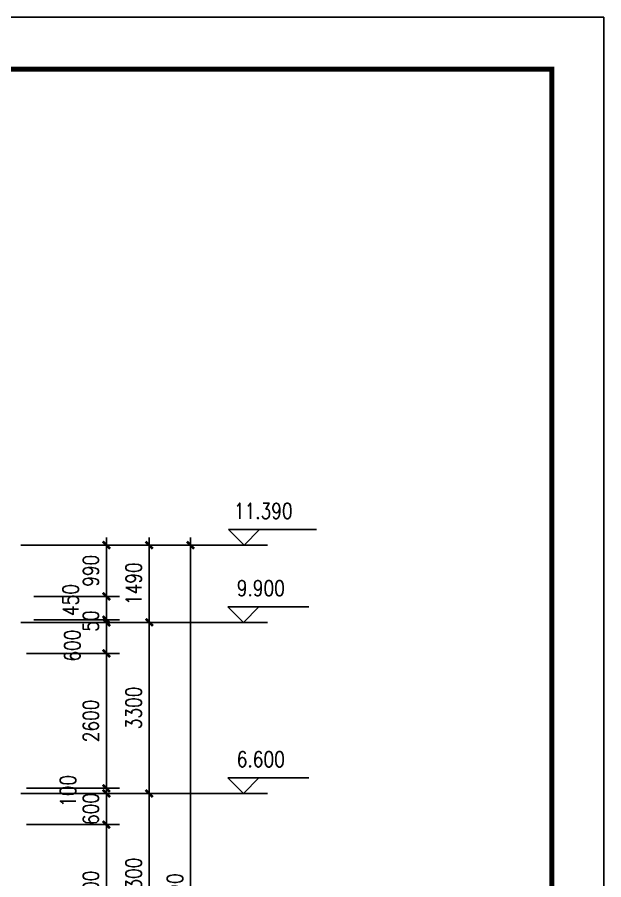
# Model space of a CAD drawing. Extents: x 12400 to 217743, y 90685 to 209848.
# Drawn here: x 85203 to 96505, y 179344 to 195980 of the extents above; entities that cross this region are included whole.
import ezdxf
from ezdxf.enums import TextEntityAlignment as Align

# ---------------------------------------------------------------- set-up
doc = ezdxf.new("R2010")
doc.units = 0
doc.header["$LTSCALE"] = 200
doc.layers.get('0').update_dxf_attribs({"linetype": 'CONTINUOUS'})
doc.layers.get('DEFPOINTS').update_dxf_attribs({"linetype": 'CONTINUOUS'})
doc.layers.add('PUB_DIM', color=3, linetype='CONTINUOUS')
doc.layers.add('PUB_TITLE', color=143, linetype='CONTINUOUS')
doc.styles.add('DIM_FONT', font='SIMPLEX', dxfattribs={"width": 0.8})
doc.dimstyles.new('AXIS', dxfattribs={"dimtxt": 300, "dimasz": 1, "dimexe": 250, "dimexo": 300, "dimgap": 150, "dimtad": 1, "dimdec": 0, "dimzin": 0, "dimdsep": 46, "dimtxsty": 'DIM_FONT', "dimblk": '_DIMX', "dimblk1": '_DIMX', "dimblk2": '_DIMX', "dimcen": 2.5, "dimse1": 1, "dimse2": 1, "dimclrt": 7, "dimadec": 0, "dimazin": 0, "dimtfac": 1, "dimtdec": 0, "dimtix": 1, "dimtmove": 2, "dimatfit": 3, "dimldrblk": '_DIMX', "dimfxl": 0, "dimtolj": 1, "dimtzin": 0, "dimarcsym": 0})
doc.dimstyles.new('DIMA', dxfattribs={"dimtxt": 300, "dimasz": 1, "dimexe": 250, "dimexo": 300, "dimgap": 150, "dimtad": 1, "dimdec": 0, "dimzin": 0, "dimdsep": 46, "dimtxsty": 'DIM_FONT', "dimblk": '_DIMX', "dimblk1": '_DIMX', "dimblk2": '_DIMX', "dimcen": 2.5, "dimse1": 1, "dimclrt": 7, "dimadec": 0, "dimazin": 0, "dimtfac": 1, "dimtdec": 0, "dimtix": 1, "dimtmove": 2, "dimatfit": 3, "dimldrblk": '_DIMX', "dimfxl": 0, "dimtolj": 1, "dimtzin": 0, "dimarcsym": 0})
doc.dimstyles.new('DIMB', dxfattribs={"dimtxt": 300, "dimasz": 1, "dimexe": 250, "dimexo": 300, "dimgap": 150, "dimtad": 1, "dimdec": 0, "dimzin": 0, "dimdsep": 46, "dimtxsty": 'DIM_FONT', "dimblk": '_DIMX', "dimblk1": '_DIMX', "dimblk2": '_DIMX', "dimcen": 2.5, "dimse2": 1, "dimclrt": 7, "dimadec": 0, "dimazin": 0, "dimtfac": 1, "dimtdec": 0, "dimtix": 1, "dimtmove": 2, "dimatfit": 3, "dimldrblk": '_DIMX', "dimfxl": 0, "dimtolj": 1, "dimtzin": 0, "dimarcsym": 0})
doc.dimstyles.new('DIMN', dxfattribs={"dimtxt": 300, "dimasz": 1, "dimexe": 250, "dimexo": 300, "dimgap": 150, "dimtad": 1, "dimdec": 0, "dimzin": 0, "dimdsep": 46, "dimtxsty": 'DIM_FONT', "dimblk": '_DIMX', "dimblk1": '_DIMX', "dimblk2": '_DIMX', "dimcen": 2.5, "dimclrt": 7, "dimadec": 0, "dimazin": 0, "dimtfac": 1, "dimtdec": 0, "dimtix": 1, "dimtmove": 2, "dimatfit": 3, "dimldrblk": '_DIMX', "dimfxl": 0, "dimtolj": 1, "dimtzin": 0, "dimarcsym": 0})

# ---------------------------------------------------------------- blocks, each defined once
blk = doc.blocks.new('_DIMX')
blk.add_line((-150, 0), (150, 0))
at = {"const_width": 50}
blk.add_lwpolyline([(-70, -70), (70, 70)], dxfattribs=at)
blk = doc.blocks.new('*D2356')
at = {"layer": 'DEFPOINTS', "color": 0}
for p in [(88746, 185798), (87746, 184308), (88746, 184308)]:
    blk.add_point(p, dxfattribs=at)
at = {"layer": 'PUB_DIM', "color": 0, "lineweight": -2}
blk.add_line((87746, 185797), (87746, 184309), dxfattribs=at)
for p, rotation in [((87746, 185798), 90), ((87746, 184308), 270)]:
    blk.add_blockref('_DIMX', p, dxfattribs=dict(at, rotation=rotation))
at = {"layer": 'PUB_DIM', "color": 7, "insert": (87446, 185053), "char_height": 300, "attachment_point": 5, "rotation": 90, "style": 'DIM_FONT'}
blk.add_mtext('\\A1;1490', dxfattribs=at)
blk = doc.blocks.new('*D2357')
at = {"layer": 'DEFPOINTS', "color": 0}
for p in [(88746, 184308), (87746, 181008), (88746, 181008)]:
    blk.add_point(p, dxfattribs=at)
at = {"layer": 'PUB_DIM', "color": 0, "lineweight": -2}
blk.add_line((87746, 184307), (87746, 181009), dxfattribs=at)
for p, rotation in [((87746, 184308), 90), ((87746, 181008), 270)]:
    blk.add_blockref('_DIMX', p, dxfattribs=dict(at, rotation=rotation))
at = {"layer": 'PUB_DIM', "color": 7, "insert": (87446, 182658), "char_height": 300, "attachment_point": 5, "rotation": 90, "style": 'DIM_FONT'}
blk.add_mtext('\\A1;3300', dxfattribs=at)
blk = doc.blocks.new('*D2358')
at = {"layer": 'DEFPOINTS', "color": 0}
for p in [(88746, 181008), (87746, 177708), (88746, 177708)]:
    blk.add_point(p, dxfattribs=at)
at = {"layer": 'PUB_DIM', "color": 0, "lineweight": -2}
blk.add_line((87746, 181007), (87746, 177709), dxfattribs=at)
for p, rotation in [((87746, 181008), 90), ((87746, 177708), 270)]:
    blk.add_blockref('_DIMX', p, dxfattribs=dict(at, rotation=rotation))
at = {"layer": 'PUB_DIM', "color": 7, "insert": (87446, 179358), "char_height": 300, "attachment_point": 5, "rotation": 90, "style": 'DIM_FONT'}
blk.add_mtext('\\A1;3300', dxfattribs=at)
blk = doc.blocks.new('*D2361')
at = {"layer": 'DEFPOINTS', "color": 0}
for p in [(85370, 185798), (86964, 172108), (88542, 172108)]:
    blk.add_point(p, dxfattribs=at)
at = {"layer": 'PUB_DIM', "color": 0, "lineweight": -2}
blk.add_line((88542, 185797), (88542, 172109), dxfattribs=at)
for p, rotation in [((88542, 185798), 90), ((88542, 172108), 270)]:
    blk.add_blockref('_DIMX', p, dxfattribs=dict(at, rotation=rotation))
at = {"layer": 'PUB_DIM', "color": 7, "insert": (88242, 178953), "char_height": 300, "attachment_point": 5, "rotation": 90, "style": 'DIM_FONT'}
blk.add_mtext('\\A1;13690', dxfattribs=at)
blk = doc.blocks.new('*D2383')
at = {"layer": 'DEFPOINTS', "color": 0}
for p in [(85383, 184308), (85383, 183708), (86920, 183708)]:
    blk.add_point(p, dxfattribs=at)
at = {"layer": 'PUB_DIM', "color": 0, "lineweight": -2}
for p, q in [((85383, 184308), (87170, 184308)), ((86920, 184307), (86920, 183709)), ((85383, 183708), (87170, 183708))]:
    blk.add_line(p, q, dxfattribs=at)
for p, rotation in [((86920, 184308), 90), ((86920, 183708), 270)]:
    blk.add_blockref('_DIMX', p, dxfattribs=dict(at, rotation=rotation))
at = {"layer": 'PUB_DIM', "color": 7, "insert": (86264, 183860), "char_height": 300, "attachment_point": 5, "rotation": 90, "style": 'DIM_FONT'}
blk.add_mtext('\\A1;600', dxfattribs=at)
blk = doc.blocks.new('*D2384')
at = {"layer": 'DEFPOINTS', "color": 0}
for p in [(85383, 181008), (85383, 180408), (86920, 180408)]:
    blk.add_point(p, dxfattribs=at)
at = {"layer": 'PUB_DIM', "color": 0, "lineweight": -2}
for p, q in [((85383, 181008), (87170, 181008)), ((86920, 181009), (86920, 181010)), ((86920, 181008), (86920, 180408)), ((85383, 180408), (87170, 180408)), ((86920, 180407), (86920, 180406))]:
    blk.add_line(p, q, dxfattribs=at)
for p, rotation in [((86920, 181008), 270), ((86920, 180408), 90)]:
    blk.add_blockref('_DIMX', p, dxfattribs=dict(at, rotation=rotation))
at = {"layer": 'PUB_DIM', "color": 7, "insert": (86620, 180708), "char_height": 300, "attachment_point": 5, "rotation": 90, "style": 'DIM_FONT'}
blk.add_mtext('\\A1;600', dxfattribs=at)
blk = doc.blocks.new('*D2388')
at = {"layer": 'DEFPOINTS', "color": 0}
for p in [(85383, 183708), (85383, 181108), (86920, 181108)]:
    blk.add_point(p, dxfattribs=at)
at = {"layer": 'PUB_DIM', "color": 0, "lineweight": -2}
for p, q in [((85383, 183708), (87170, 183708)), ((86920, 183707), (86920, 181109)), ((85383, 181108), (87170, 181108))]:
    blk.add_line(p, q, dxfattribs=at)
for p, rotation in [((86920, 183708), 90), ((86920, 181108), 270)]:
    blk.add_blockref('_DIMX', p, dxfattribs=dict(at, rotation=rotation))
at = {"layer": 'PUB_DIM', "color": 7, "insert": (86620, 182408), "char_height": 300, "attachment_point": 5, "rotation": 90, "style": 'DIM_FONT'}
blk.add_mtext('\\A1;2600', dxfattribs=at)
blk = doc.blocks.new('*D2389')
at = {"layer": 'DEFPOINTS', "color": 0}
for p in [(85383, 180408), (85383, 177808), (86920, 177808)]:
    blk.add_point(p, dxfattribs=at)
at = {"layer": 'PUB_DIM', "color": 0, "lineweight": -2}
for p, q in [((85383, 180408), (87170, 180408)), ((86920, 180407), (86920, 177809)), ((85383, 177808), (87170, 177808))]:
    blk.add_line(p, q, dxfattribs=at)
for p, rotation in [((86920, 180408), 90), ((86920, 177808), 270)]:
    blk.add_blockref('_DIMX', p, dxfattribs=dict(at, rotation=rotation))
at = {"layer": 'PUB_DIM', "color": 7, "insert": (86620, 179108), "char_height": 300, "attachment_point": 5, "rotation": 90, "style": 'DIM_FONT'}
blk.add_mtext('\\A1;2600', dxfattribs=at)
blk = doc.blocks.new('*D2391')
at = {"layer": 'DEFPOINTS', "color": 0}
for p in [(85383, 181108), (85383, 181008), (86920, 181008)]:
    blk.add_point(p, dxfattribs=at)
at = {"layer": 'PUB_DIM', "color": 0, "lineweight": -2}
for p, q in [((85383, 181108), (87170, 181108)), ((85383, 181008), (87170, 181008)), ((86920, 181109), (86920, 181110)), ((86920, 181108), (86920, 181008)), ((86920, 181007), (86920, 181006))]:
    blk.add_line(p, q, dxfattribs=at)
for p, rotation in [((86920, 181108), 270), ((86920, 181008), 90)]:
    blk.add_blockref('_DIMX', p, dxfattribs=dict(at, rotation=rotation))
at = {"layer": 'PUB_DIM', "color": 7, "insert": (86180, 181058), "char_height": 300, "attachment_point": 5, "rotation": 90, "style": 'DIM_FONT'}
blk.add_mtext('\\A1;100', dxfattribs=at)
blk = doc.blocks.new('*D2401')
at = {"layer": 'DEFPOINTS', "color": 0}
for p in [(85221, 185798), (85221, 184808), (86920, 184808)]:
    blk.add_point(p, dxfattribs=at)
at = {"layer": 'PUB_DIM', "color": 0, "lineweight": -2}
for p, q in [((86920, 185797), (86920, 184809)), ((85521, 184808), (87170, 184808))]:
    blk.add_line(p, q, dxfattribs=at)
for p, rotation in [((86920, 185798), 90), ((86920, 184808), 270)]:
    blk.add_blockref('_DIMX', p, dxfattribs=dict(at, rotation=rotation))
at = {"layer": 'PUB_DIM', "color": 7, "insert": (86620, 185303), "char_height": 300, "attachment_point": 5, "rotation": 90, "style": 'DIM_FONT'}
blk.add_mtext('\\A1;990', dxfattribs=at)
blk = doc.blocks.new('*D2402')
at = {"layer": 'DEFPOINTS', "color": 0}
for p in [(85221, 184358), (85221, 184308), (86920, 184308)]:
    blk.add_point(p, dxfattribs=at)
at = {"layer": 'PUB_DIM', "color": 0, "lineweight": -2}
for p, q in [((85521, 184358), (87170, 184358)), ((86920, 184359), (86920, 184360)), ((86920, 184358), (86920, 184308)), ((86920, 184307), (86920, 184306))]:
    blk.add_line(p, q, dxfattribs=at)
for p, rotation in [((86920, 184358), 270), ((86920, 184308), 90)]:
    blk.add_blockref('_DIMX', p, dxfattribs=dict(at, rotation=rotation))
at = {"layer": 'PUB_DIM', "color": 7, "insert": (86620, 184333), "char_height": 300, "attachment_point": 5, "rotation": 90, "style": 'DIM_FONT'}
blk.add_mtext('\\A1;50', dxfattribs=at)
blk = doc.blocks.new('*D2403')
at = {"layer": 'DEFPOINTS', "color": 0}
for p in [(85221, 184808), (85221, 184358), (86920, 184358)]:
    blk.add_point(p, dxfattribs=at)
at = {"layer": 'PUB_DIM', "color": 0, "lineweight": -2}
for p, q in [((85521, 184808), (87170, 184808)), ((86920, 184807), (86920, 184359)), ((85521, 184358), (87170, 184358))]:
    blk.add_line(p, q, dxfattribs=at)
for p, rotation in [((86920, 184808), 90), ((86920, 184358), 270)]:
    blk.add_blockref('_DIMX', p, dxfattribs=dict(at, rotation=rotation))
at = {"layer": 'PUB_DIM', "color": 7, "insert": (86231, 184739), "char_height": 300, "attachment_point": 5, "rotation": 90, "style": 'DIM_FONT'}
blk.add_mtext('\\A1;450', dxfattribs=at)

msp = doc.modelspace()

# ---------------------------------------------------------------- linework, layer by layer
at = {"layer": 'PUB_DIM'}
for p, q in [((89573.04, 185797.775), (89273.04, 186097.775)), ((90970.183, 186097.775), (89273.04, 186097.775)), ((89873.04, 186097.775), (89573.04, 185797.775)), ((85272.186, 185797.775), (90022.342, 185797.775)), ((89560.842, 184308.203), (89260.842, 184608.203)), ((89260.842, 184608.203), (90820.842, 184608.203)), ((89860.842, 184608.203), (89560.842, 184308.203)), ((85272.186, 184308.203), (90022.342, 184308.203)), ((89560.842, 181008.203), (89260.842, 181308.203)), ((89260.842, 181308.203), (90820.842, 181308.203)), ((89860.842, 181308.203), (89560.842, 181008.203)), ((85272.186, 181008.203), (90022.342, 181008.203))]:
    msp.add_line(p, q, dxfattribs=at)
at = {"layer": 'PUB_TITLE'}
msp.add_lwpolyline([(96505.091, 136580.05), (12405.091, 136580.05), (12405.091, 195980.05), (96505.091, 195980.05)], close=True, dxfattribs=at)
at = {"layer": 'PUB_TITLE', "const_width": 100}
msp.add_lwpolyline([(95505.091, 137580.05), (95505.091, 194980.05), (14905.091, 194980.05), (14905.091, 137580.05)], close=True, dxfattribs=at)

# ---------------------------------------------------------------- texts
at = {"layer": 'PUB_DIM', "style": 'DIM_FONT', "width": 0.8}
for s, p in [('11.390', (90508.183, 186307.775)), ('9.900', (90358.842, 184818.203)), ('6.600', (90358.842, 181518.203))]:
    msp.add_text(s, height=300, dxfattribs=at).set_placement(p, align=Align.RIGHT)

# ---------------------------------------------------------------- dimensions: what is measured, and where the dimension line sits
at = {"layer": 'PUB_DIM'}
for p1, p2, distance, dimstyle, picture, middle in [((85221.248, 185797.771), (85221.248, 184808.203), 1698.461, 'DIMA', '*D2401', (86619.708, 185302.987)), ((88745.562, 185797.771), (88745.562, 184308.199), -1000, 'AXIS', '*D2356', (87445.562, 185052.985)), ((85221.248, 184358.203), (85221.248, 184308.199), 1698.461, 'DIMB', '*D2402', (86619.708, 184333.201)), ((88745.562, 184308.199), (88745.562, 181008.199), -1000, 'AXIS', '*D2357', (87445.562, 182658.199)), ((88745.562, 181008.199), (88745.562, 177708.199), -1000, 'AXIS', '*D2358', (87445.562, 179358.199))]:
    dim = msp.add_aligned_dim(p1=p1, p2=p2, distance=distance, dimstyle=dimstyle, dxfattribs=at)
    dim.commit()
    dim.dimension.update_dxf_attribs({"geometry": picture, "text_midpoint": middle})
dim = msp.add_linear_dim(base=(88541.533, 172108.203), p1=(85370.186, 185797.775), p2=(86963.512, 172108.203), angle=90, dimstyle='AXIS', dxfattribs=at)
dim.commit()
dim.dimension.update_dxf_attribs({"geometry": '*D2361', "text_midpoint": (88241.533, 178952.989)})
dim = msp.add_linear_dim(base=(86919.708, 184358.203), p1=(85221.248, 184808.203), p2=(85221.248, 184358.203), angle=270, dimstyle='DIMN', dxfattribs=at)
dim.commit()
dim.dimension.update_dxf_attribs({"geometry": '*D2403', "text_midpoint": (86230.578, 184739.337), "dimtype": 161})
for base, p1, p2, picture, middle in [((86919.708, 183708.203), (85382.673, 184308.199), (85382.673, 183708.203), '*D2383', (86263.709, 183859.637)), ((86919.708, 181008.199), (85382.673, 181108.203), (85382.673, 181008.199), '*D2391', (86180.2, 181058.201))]:
    dim = msp.add_linear_dim(base=base, p1=p1, p2=p2, angle=270, dimstyle='DIMN', override={"dimexo": 0, "dimblk1": '_DIMX', "dimblk2": '_DIMX', "dimsah": 1}, dxfattribs=at)
    dim.commit()
    dim.dimension.update_dxf_attribs({"geometry": picture, "text_midpoint": middle, "dimtype": 161})
for p1, p2, picture, middle in [((85382.673, 183708.203), (85382.673, 181108.203), '*D2388', (86619.708, 182408.203)), ((85382.673, 181008.199), (85382.673, 180408.203), '*D2384', (86619.708, 180708.201)), ((85382.673, 180408.203), (85382.673, 177808.203), '*D2389', (86619.708, 179108.203))]:
    dim = msp.add_aligned_dim(p1=p1, p2=p2, distance=1537.035, dimstyle='DIMN', override={"dimexo": 0, "dimblk1": '_DIMX', "dimblk2": '_DIMX', "dimsah": 1}, dxfattribs=at)
    dim.commit()
    dim.dimension.update_dxf_attribs({"geometry": picture, "text_midpoint": middle})

doc.saveas('drawing.dxf')
